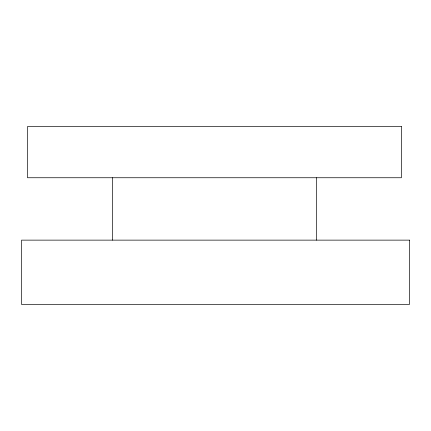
<?xml version="1.0" encoding="UTF-8"?>
<svg xmlns="http://www.w3.org/2000/svg" width="431" height="431" viewBox="0 0 431 431"><rect width="100%" height="100%" fill="white"/><g stroke="black" fill="none" stroke-linecap="round" stroke-linejoin="round"><path stroke-width="0.65" d="M316.446 177.744L316.446 240.132M112.459 177.744L112.459 240.132M401.401 126.542L27.503 126.542L27.503 177.744L401.401 177.744L401.401 126.542M409.45 240.132L21.55 240.132L21.55 304.458L409.45 304.458L409.45 240.132"/></g></svg>
